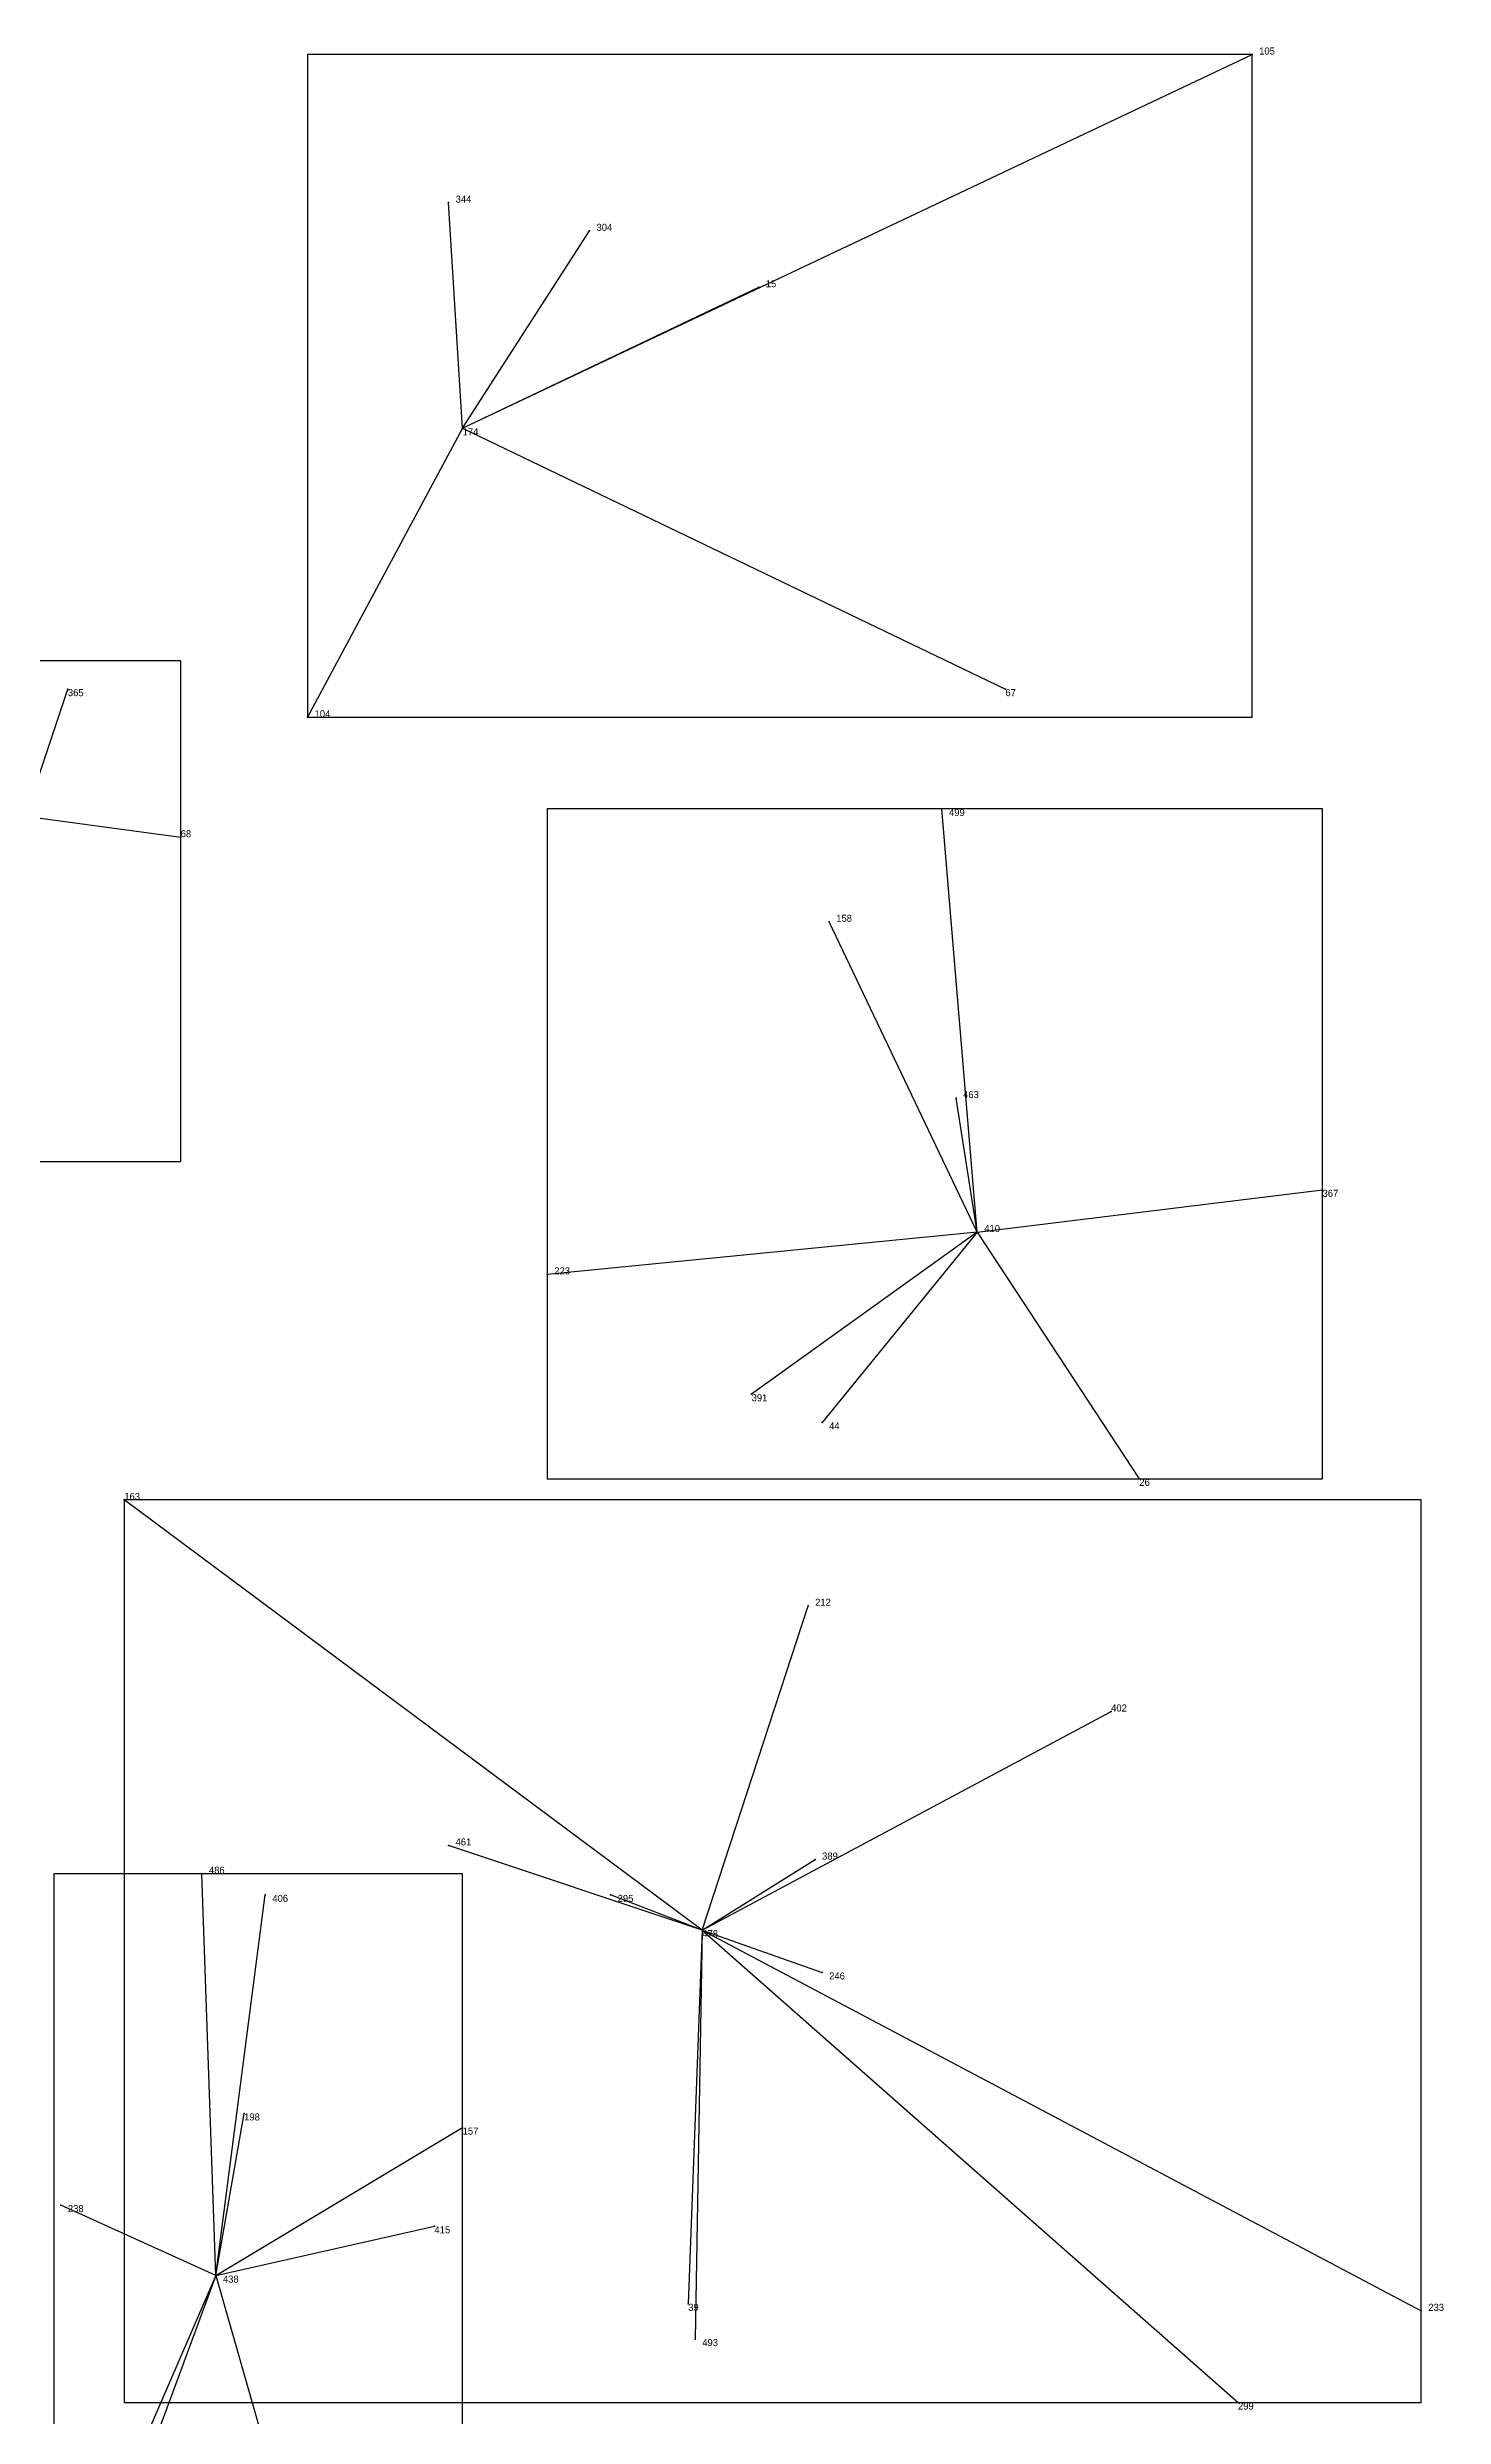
# Model space of a CAD drawing. Extents: x 0 to 1, y 0 to 1.
# Drawn here: x 0.8001 to 0.9982, y 0.66 to 0.996 of the extents above; entities that cross this region are included whole.
import ezdxf

# ---------------------------------------------------------------- set-up
doc = ezdxf.new("R2010")
doc.units = 0
for name, color, linetype in [('Clients', 3, 'CONTINUOUS'), ('Facilities', 3, 'CONTINUOUS'), ('Facilities_lines', 3, 'CONTINUOUS'), ('Min_max_boxes', 1, 'CONTINUOUS'), ('Normals', 1, 'CONTINUOUS'), ('Source_points', 5, 'CONTINUOUS'), ('Text', 3, 'CONTINUOUS')]:
    doc.layers.add(name, color=color, linetype=linetype)

msp = doc.modelspace()

# ---------------------------------------------------------------- linework, layer by layer
at = {"layer": 'Clients', "color": 5}
for p in [(0.971, 0.995), (0.857, 0.974), (0.877, 0.97), (0.901, 0.962), (0.803, 0.905), (0.936, 0.905), (0.837, 0.901), (0.927, 0.888), (0.819, 0.884), (0.911, 0.872), (0.929, 0.847), (0.981, 0.834), (0.871, 0.822), (0.9, 0.805), (0.91, 0.801), (0.955, 0.793), (0.811, 0.79), (0.908, 0.775), (0.951, 0.76), (0.857, 0.741), (0.822, 0.737), (0.909, 0.739), (0.831, 0.734), (0.88, 0.734), (0.91, 0.723), (0.828, 0.703), (0.859, 0.701), (0.802, 0.69), (0.855, 0.687), (0.891, 0.676), (0.995, 0.675), (0.892, 0.671), (0.969, 0.662)]:
    msp.add_point(p, dxfattribs=at)
at = {"layer": 'Facilities', "color": 3}
for p in [(0.859, 0.942), (0.932, 0.828), (0.893, 0.729), (0.824, 0.68)]:
    msp.add_point(p, dxfattribs=at)
at = {"layer": 'Facilities_lines', "color": 3}
for p, q in [((0.859, 0.942), (0.971, 0.995)), ((0.859, 0.942), (0.857, 0.974)), ((0.859, 0.942), (0.877, 0.97)), ((0.859, 0.942), (0.901, 0.962)), ((0.859, 0.942), (0.837, 0.901)), ((0.859, 0.942), (0.936, 0.905)), ((0.797, 0.887), (0.803, 0.905)), ((0.932, 0.828), (0.927, 0.888)), ((0.797, 0.887), (0.819, 0.884)), ((0.932, 0.828), (0.911, 0.872)), ((0.932, 0.828), (0.929, 0.847)), ((0.932, 0.828), (0.981, 0.834)), ((0.932, 0.828), (0.871, 0.822)), ((0.932, 0.828), (0.9, 0.805)), ((0.932, 0.828), (0.91, 0.801)), ((0.932, 0.828), (0.955, 0.793)), ((0.893, 0.729), (0.811, 0.79)), ((0.893, 0.729), (0.908, 0.775)), ((0.893, 0.729), (0.951, 0.76)), ((0.893, 0.729), (0.857, 0.741)), ((0.824, 0.68), (0.822, 0.737)), ((0.893, 0.729), (0.909, 0.739)), ((0.824, 0.68), (0.831, 0.734)), ((0.893, 0.729), (0.88, 0.734)), ((0.893, 0.729), (0.891, 0.676)), ((0.893, 0.729), (0.892, 0.671)), ((0.893, 0.729), (0.995, 0.675)), ((0.893, 0.729), (0.91, 0.723)), ((0.893, 0.729), (0.969, 0.662)), ((0.824, 0.68), (0.828, 0.703)), ((0.824, 0.68), (0.859, 0.701)), ((0.824, 0.68), (0.802, 0.69)), ((0.824, 0.68), (0.855, 0.687)), ((0.824, 0.68), (0.801, 0.618)), ((0.824, 0.68), (0.814, 0.657)), ((0.824, 0.68), (0.846, 0.603))]:
    msp.add_line(p, q, dxfattribs=at)
at = {"layer": 'Min_max_boxes', "color": 1}
for p, q in [((0.971, 0.995), (0.837, 0.995)), ((0.837, 0.995), (0.837, 0.901)), ((0.971, 0.995), (0.837, 0.995)), ((0.837, 0.995), (0.837, 0.901)), ((0.837, 0.995), (0.837, 0.995)), ((0.971, 0.901), (0.971, 0.995)), ((0.971, 0.901), (0.971, 0.995)), ((0.971, 0.995), (0.971, 0.995)), ((0.819, 0.909), (0.755, 0.909)), ((0.819, 0.909), (0.755, 0.909)), ((0.819, 0.838), (0.819, 0.909)), ((0.819, 0.838), (0.819, 0.909)), ((0.819, 0.909), (0.819, 0.909)), ((0.837, 0.901), (0.971, 0.901)), ((0.837, 0.901), (0.971, 0.901)), ((0.837, 0.901), (0.837, 0.901)), ((0.971, 0.901), (0.971, 0.901)), ((0.981, 0.888), (0.871, 0.888)), ((0.871, 0.888), (0.871, 0.793)), ((0.981, 0.888), (0.871, 0.888)), ((0.871, 0.888), (0.871, 0.793)), ((0.871, 0.888), (0.871, 0.888)), ((0.981, 0.793), (0.981, 0.888)), ((0.981, 0.793), (0.981, 0.888)), ((0.981, 0.888), (0.981, 0.888)), ((0.755, 0.838), (0.819, 0.838)), ((0.755, 0.838), (0.819, 0.838)), ((0.819, 0.838), (0.819, 0.838)), ((0.871, 0.793), (0.981, 0.793)), ((0.871, 0.793), (0.981, 0.793)), ((0.871, 0.793), (0.871, 0.793)), ((0.981, 0.793), (0.981, 0.793)), ((0.995, 0.79), (0.811, 0.79)), ((0.811, 0.79), (0.811, 0.662)), ((0.995, 0.79), (0.811, 0.79)), ((0.811, 0.79), (0.811, 0.662)), ((0.811, 0.79), (0.811, 0.79)), ((0.995, 0.662), (0.995, 0.79)), ((0.995, 0.662), (0.995, 0.79)), ((0.995, 0.79), (0.995, 0.79)), ((0.859, 0.737), (0.801, 0.737)), ((0.801, 0.737), (0.801, 0.603)), ((0.859, 0.737), (0.801, 0.737)), ((0.801, 0.737), (0.801, 0.603)), ((0.801, 0.737), (0.801, 0.737)), ((0.859, 0.603), (0.859, 0.737)), ((0.859, 0.603), (0.859, 0.737)), ((0.859, 0.737), (0.859, 0.737)), ((0.811, 0.662), (0.995, 0.662)), ((0.811, 0.662), (0.995, 0.662)), ((0.811, 0.662), (0.811, 0.662)), ((0.995, 0.662), (0.995, 0.662))]:
    msp.add_line(p, q, dxfattribs=at)
at = {"layer": 'Normals', "color": 1}
for p, q in [((0.971, 0.995), (0.971, 0.995, 0.1)), ((0.857, 0.974), (0.857, 0.974, 0.1)), ((0.877, 0.97), (0.877, 0.97, 0.1)), ((0.901, 0.962), (0.901, 0.962, 0.1)), ((0.859, 0.942), (0.859, 0.942, 0.1)), ((0.803, 0.905), (0.803, 0.905, 0.1)), ((0.936, 0.905), (0.936, 0.905, 0.1)), ((0.837, 0.901), (0.837, 0.901, 0.1)), ((0.927, 0.888), (0.927, 0.888, 0.1)), ((0.819, 0.884), (0.819, 0.884, 0.1)), ((0.911, 0.872), (0.911, 0.872, 0.1)), ((0.929, 0.847), (0.929, 0.847, 0.1)), ((0.981, 0.834), (0.981, 0.834, 0.1)), ((0.932, 0.828), (0.932, 0.828, 0.1)), ((0.871, 0.822), (0.871, 0.822, 0.1)), ((0.9, 0.805), (0.9, 0.805, 0.1)), ((0.91, 0.801), (0.91, 0.801, 0.1)), ((0.955, 0.793), (0.955, 0.793, 0.1)), ((0.811, 0.79), (0.811, 0.79, 0.1)), ((0.908, 0.775), (0.908, 0.775, 0.1)), ((0.951, 0.76), (0.951, 0.76, 0.1)), ((0.857, 0.741), (0.857, 0.741, 0.1)), ((0.822, 0.737), (0.822, 0.737, 0.1)), ((0.909, 0.739), (0.909, 0.739, 0.1)), ((0.831, 0.734), (0.831, 0.734, 0.1)), ((0.88, 0.734), (0.88, 0.734, 0.1)), ((0.893, 0.729), (0.893, 0.729, 0.1)), ((0.91, 0.723), (0.91, 0.723, 0.1)), ((0.828, 0.703), (0.828, 0.703, 0.1)), ((0.859, 0.701), (0.859, 0.701, 0.1)), ((0.802, 0.69), (0.802, 0.69, 0.1)), ((0.855, 0.687), (0.855, 0.687, 0.1)), ((0.824, 0.68), (0.824, 0.68, 0.1)), ((0.891, 0.676), (0.891, 0.676, 0.1)), ((0.995, 0.675), (0.995, 0.675, 0.1)), ((0.892, 0.671), (0.892, 0.671, 0.1)), ((0.969, 0.662), (0.969, 0.662, 0.1))]:
    msp.add_line(p, q, dxfattribs=at)
at = {"layer": 'Source_points', "color": 5}
for p in [(0.971, 0.995), (0.857, 0.974), (0.877, 0.97), (0.901, 0.962), (0.859, 0.942), (0.803, 0.905), (0.936, 0.905), (0.837, 0.901), (0.927, 0.888), (0.819, 0.884), (0.911, 0.872), (0.929, 0.847), (0.981, 0.834), (0.932, 0.828), (0.871, 0.822), (0.9, 0.805), (0.91, 0.801), (0.955, 0.793), (0.811, 0.79), (0.908, 0.775), (0.951, 0.76), (0.857, 0.741), (0.822, 0.737), (0.909, 0.739), (0.831, 0.734), (0.88, 0.734), (0.893, 0.729), (0.91, 0.723), (0.828, 0.703), (0.859, 0.701), (0.802, 0.69), (0.855, 0.687), (0.824, 0.68), (0.891, 0.676), (0.995, 0.675), (0.892, 0.671), (0.969, 0.662)]:
    msp.add_point(p, dxfattribs=at)

# ---------------------------------------------------------------- texts
at = {"layer": 'Text', "color": 3}
for s, p in [('105', (0.972, 0.995)), ('344', (0.858, 0.974)), ('304', (0.878, 0.97)), ('15', (0.902, 0.962)), ('174', (0.859, 0.941)), ('365', (0.803, 0.904)), ('67', (0.936, 0.904)), ('104', (0.838, 0.901)), ('499', (0.928, 0.887)), ('68', (0.819, 0.884)), ('158', (0.912, 0.872)), ('463', (0.93, 0.847)), ('367', (0.981, 0.833)), ('410', (0.933, 0.828)), ('223', (0.872, 0.822)), ('391', (0.9, 0.804)), ('44', (0.911, 0.8)), ('26', (0.955, 0.792)), ('163', (0.811, 0.79)), ('212', (0.909, 0.775)), ('402', (0.951, 0.76)), ('461', (0.858, 0.741)), ('389', (0.91, 0.739)), ('486', (0.823, 0.737)), ('406', (0.832, 0.733)), ('295', (0.881, 0.733)), ('478', (0.893, 0.728)), ('246', (0.911, 0.722)), ('198', (0.828, 0.702)), ('157', (0.859, 0.7)), ('238', (0.803, 0.689)), ('415', (0.855, 0.686)), ('438', (0.825, 0.679)), ('39', (0.891, 0.675)), ('233', (0.996, 0.675)), ('493', (0.893, 0.67)), ('299', (0.969, 0.661))]:
    msp.add_text(s, height=0.001, dxfattribs=at).set_placement(p)

doc.saveas('drawing.dxf')
